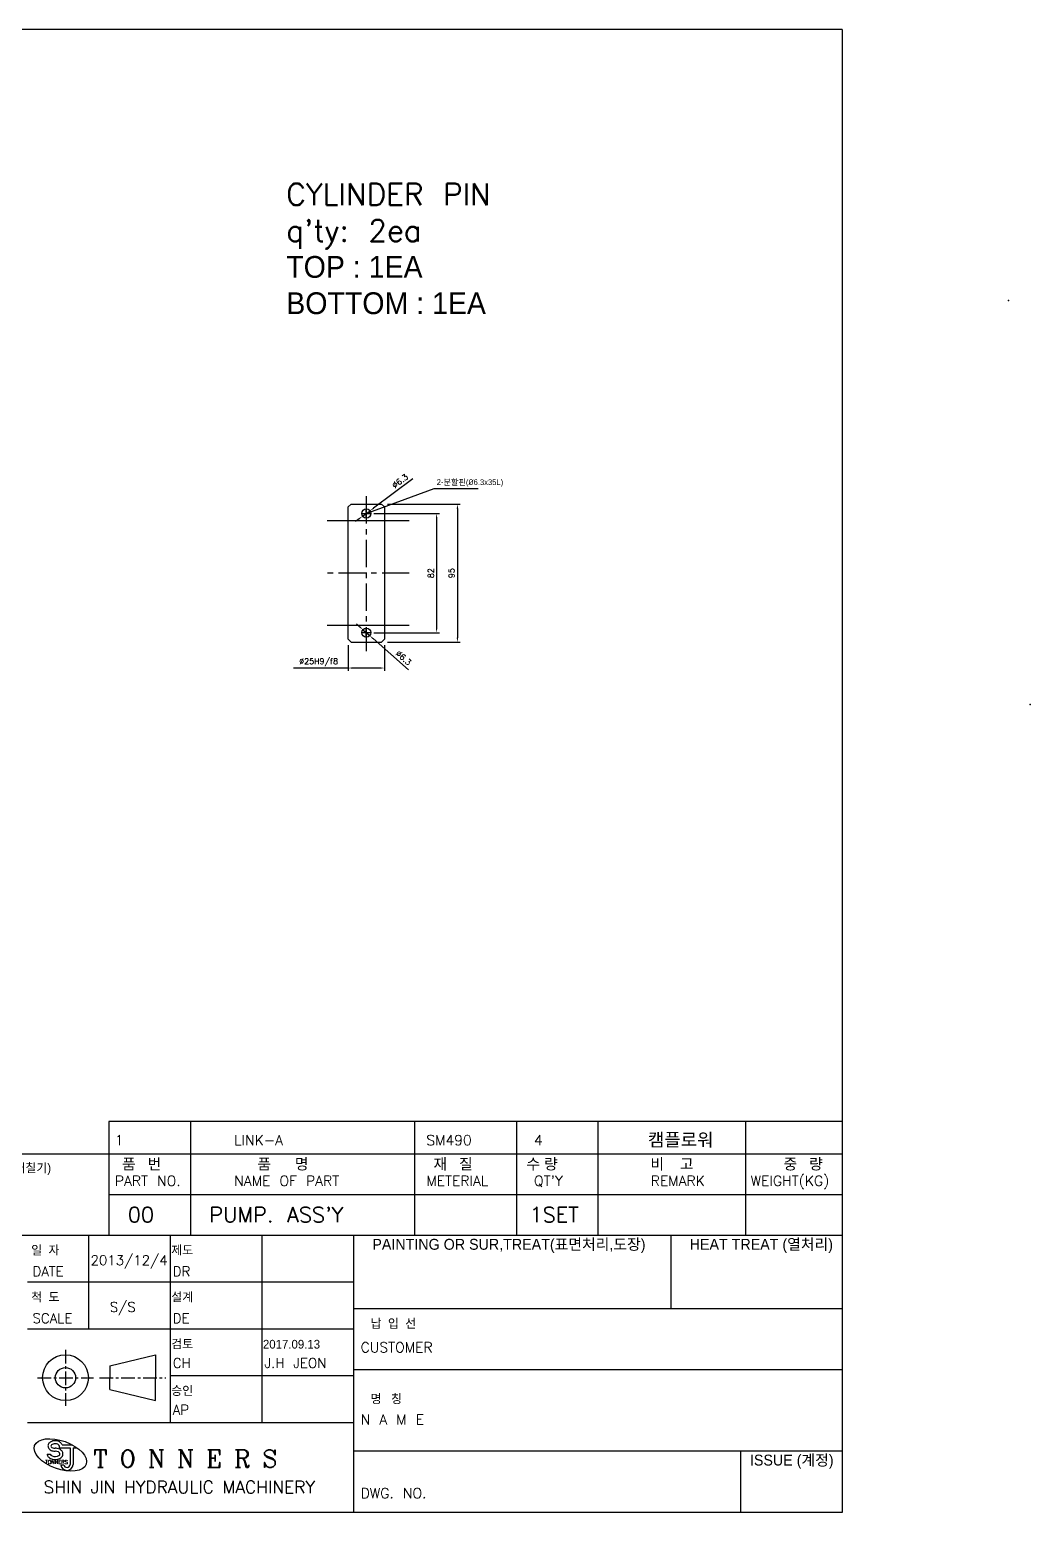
# Model space of a CAD drawing. Extents: x -2917 to 6643, y 8514 to 10799.
# Drawn here: x -10 to 678, y 8528 to 9549 of the extents above; entities that cross this region are included whole.
import ezdxf

# ---------------------------------------------------------------- set-up
doc = ezdxf.new("R2010")
doc.units = 0
doc.header["$LTSCALE"] = 15
doc.header["$MEASUREMENT"] = 0
for name, pattern in [('CENTER', [2, 1.25, -0.25, 0.25, -0.25]), ('CENTER2', [28.575, 19.05, -3.175, 3.175, -3.175]), ('PHANTOM2', [31.75, 15.875, -3.175, 3.175, -3.175, 3.175, -3.175])]:
    doc.linetypes.add(name, pattern=pattern)
for name, color, linetype in [('1', 1, 'CENTER'), ('3', 3, 'Continuous'), ('4', 4, 'Continuous'), ('DG', 4, 'Continuous')]:
    doc.layers.add(name, color=color, linetype=linetype)
doc.styles.add('HSG', font='romans.shx', dxfattribs={"bigfont": 'whgtxt.shx'})
doc.styles.add('ROMANC', font='romanc', dxfattribs={"height": 2})
doc.styles.add('ROMANS', font='txt.shx', dxfattribs={"bigfont": 'whgtxt.shx'})
doc.styles.get("Standard").update_dxf_attribs({"font": 'txt.shx'})
doc.dimstyles.new('ISO-25', dxfattribs={"dimtxt": 2.5, "dimasz": 2.5, "dimexe": 1.25, "dimexo": 0.625, "dimtad": 1, "dimtoh": 1, "dimdsep": 46, "dimtxsty": 'Standard', "dimcen": 2.5, "dimclrt": 6, "dimadec": 0, "dimazin": 0, "dimtfac": 1, "dimtmove": 0, "dimatfit": 3, "dimfxl": 1, "dimarcsym": 0})

# ---------------------------------------------------------------- blocks, each defined once
blk = doc.blocks.new('*D750')
at = {"layer": '4', "color": 4, "linetype": 'PHANTOM2', "lineweight": -2, "transparency": 16777216}
for p, q in [((209.1, 9125), (209.1, 9107.2)), ((234.1, 9125), (234.1, 9107.2)), ((209.1, 9109.2), (171.5, 9109.2)), ((231.1, 9109.2), (212.1, 9109.2))]:
    blk.add_line(p, q, dxfattribs=at)
at = {"layer": '4', "color": 4, "linetype": 'PHANTOM2', "transparency": 16777216}
for points in [[(212.1, 9109.7), (212.1, 9108.7), (209.1, 9109.2)], [(231.1, 9109.7), (231.1, 9108.7), (234.1, 9109.2)]]:
    blk.add_solid(points, dxfattribs=at)
at = {"layer": 'Defpoints', "color": 0, "linetype": 'PHANTOM2', "transparency": 16777216}
for p in [(209.1, 9127), (234.1, 9127), (209.1, 9109.2)]:
    blk.add_point(p, dxfattribs=at)
at = {"layer": '4', "color": 7, "linetype": 'PHANTOM2', "transparency": 16777216, "insert": (188.8, 9113.2), "char_height": 4, "attachment_point": 5}
blk.add_mtext('%%C25H9/f8', dxfattribs=at)
blk = doc.blocks.new('*D751')
at = {"layer": '4', "color": 4, "linetype": 'PHANTOM2', "lineweight": -2, "transparency": 16777216}
for p, q in [((236.1, 9222), (286.3, 9222)), ((284.3, 9219), (284.3, 9130)), ((236.1, 9127), (286.3, 9127))]:
    blk.add_line(p, q, dxfattribs=at)
at = {"layer": '4', "color": 4, "linetype": 'PHANTOM2', "transparency": 16777216}
for points in [[(283.8, 9219), (284.8, 9219), (284.3, 9222)], [(283.8, 9130), (284.8, 9130), (284.3, 9127)]]:
    blk.add_solid(points, dxfattribs=at)
at = {"layer": 'Defpoints', "color": 0, "linetype": 'PHANTOM2', "transparency": 16777216}
for p in [(234.1, 9222), (234.1, 9127), (284.3, 9127)]:
    blk.add_point(p, dxfattribs=at)
at = {"layer": '4', "color": 7, "linetype": 'PHANTOM2', "transparency": 16777216, "insert": (280.3, 9174.5), "char_height": 4, "attachment_point": 5, "rotation": 90}
blk.add_mtext('95', dxfattribs=at)
blk = doc.blocks.new('*U752')
at = {"layer": '4', "color": 0, "linetype": 'CENTER2', "transparency": 16777216}
for p, q in [((-3.27, 0), (-0.63, 0)), ((0, 0.63), (0, 3.27)), ((0.63, 0), (3.27, 0)), ((0, -3.27), (0, -0.63))]:
    blk.add_line(p, q, dxfattribs=at)
at = {"layer": '4', "color": 0, "linetype": 'Continuous', "transparency": 16777216}
for p, q in [((-0.315, 0), (0.315, 0)), ((0, -0.315), (0, 0.315))]:
    blk.add_line(p, q, dxfattribs=at)
blk = doc.blocks.new('*U753')
at = {"layer": '4', "color": 0, "linetype": 'CENTER2', "transparency": 16777216}
for p, q in [((-3.27, 0), (-0.63, 0)), ((0, 0.63), (0, 3.27)), ((0.63, 0), (3.27, 0)), ((0, -3.27), (0, -0.63))]:
    blk.add_line(p, q, dxfattribs=at)
at = {"layer": '4', "color": 0, "linetype": 'Continuous', "transparency": 16777216}
for p, q in [((-0.315, 0), (0.315, 0)), ((0, -0.315), (0, 0.315))]:
    blk.add_line(p, q, dxfattribs=at)
blk = doc.blocks.new('*D754')
at = {"layer": '4', "color": 4, "linetype": 'PHANTOM2', "lineweight": -2, "transparency": 16777216}
for p, q in [((226.9, 9215.5), (272, 9215.5)), ((270, 9212.5), (270, 9136.5)), ((226.9, 9133.5), (272, 9133.5))]:
    blk.add_line(p, q, dxfattribs=at)
at = {"layer": '4', "color": 4, "linetype": 'PHANTOM2', "transparency": 16777216}
for points in [[(269.5, 9212.5), (270.5, 9212.5), (270, 9215.5)], [(269.5, 9136.5), (270.5, 9136.5), (270, 9133.5)]]:
    blk.add_solid(points, dxfattribs=at)
at = {"layer": 'Defpoints', "color": 0, "linetype": 'PHANTOM2', "transparency": 16777216}
for p in [(224.9, 9215.5), (224.9, 9133.5), (270, 9133.5)]:
    blk.add_point(p, dxfattribs=at)
at = {"layer": '4', "color": 7, "linetype": 'PHANTOM2', "transparency": 16777216, "insert": (266, 9174.5), "char_height": 4, "attachment_point": 5, "rotation": 90}
blk.add_mtext('82', dxfattribs=at)
blk = doc.blocks.new('*D755')
at = {"layer": '4', "color": 4, "linetype": 'PHANTOM2', "lineweight": -2, "transparency": 16777216}
for p, q in [((253.6, 9239.5), (226.6, 9219.2)), ((219.1, 9213.7), (224.2, 9217.4)), ((216.7, 9211.9), (214.3, 9210.1))]:
    blk.add_line(p, q, dxfattribs=at)
at = {"layer": '4', "color": 4, "linetype": 'PHANTOM2', "transparency": 16777216}
for points in [[(226.3, 9219.6), (226.9, 9218.8), (224.2, 9217.4)], [(216.4, 9212.3), (217, 9211.5), (219.1, 9213.7)]]:
    blk.add_solid(points, dxfattribs=at)
at = {"layer": 'Defpoints', "color": 0, "linetype": 'PHANTOM2', "transparency": 16777216}
for p in [(224.2, 9217.4), (219.1, 9213.7)]:
    blk.add_point(p, dxfattribs=at)
at = {"layer": '4', "color": 7, "linetype": 'PHANTOM2', "transparency": 16777216, "insert": (244.8, 9237.9), "char_height": 4, "attachment_point": 5, "rotation": 36.8738}
blk.add_mtext('∅6.3', dxfattribs=at)
blk = doc.blocks.new('*D756')
at = {"layer": '4', "color": 4, "linetype": 'PHANTOM2', "lineweight": -2, "transparency": 16777216}
for p, q in [((217, 9137.6), (214.8, 9139.6)), ((219.3, 9135.6), (224, 9131.5)), ((250.6, 9107.9), (226.3, 9129.5))]:
    blk.add_line(p, q, dxfattribs=at)
at = {"layer": '4', "color": 4, "linetype": 'PHANTOM2', "transparency": 16777216}
for points in [[(217.4, 9138), (216.7, 9137.2), (219.3, 9135.6)], [(226.6, 9129.8), (225.9, 9129.1), (224, 9131.5)]]:
    blk.add_solid(points, dxfattribs=at)
at = {"layer": 'Defpoints', "color": 0, "linetype": 'PHANTOM2', "transparency": 16777216}
for p in [(219.3, 9135.6), (224, 9131.5)]:
    blk.add_point(p, dxfattribs=at)
at = {"layer": '4', "color": 7, "linetype": 'PHANTOM2', "transparency": 16777216, "insert": (247.3, 9116.2), "char_height": 4, "attachment_point": 5, "rotation": 318.5091}
blk.add_mtext('∅6.3', dxfattribs=at)

msp = doc.modelspace()

# ---------------------------------------------------------------- linework, layer by layer
at = {"color": 6}
for p, q in [((549.067, 9548.619), (-894.353, 9548.619)), ((549.067, 9548.619), (549.067, 8528.019)), ((44.621, 8797.137), (44.621, 8718.587)), ((549.067, 8797.137), (44.621, 8797.137)), ((100.671, 8797.137), (100.671, 8718.587)), ((254.807, 8797.137), (254.807, 8718.587)), ((324.869, 8797.137), (324.869, 8718.587)), ((380.919, 8797.137), (380.919, 8718.587)), ((482.509, 8797.137), (482.509, 8718.587)), ((549.067, 8774.637), (44.621, 8774.637)), ((549.067, 8746.612), (44.621, 8746.612)), ((549.067, 8718.587), (-123.528, 8718.587)), ((86.658, 8718.587), (86.658, 8589.673)), ((212.77, 8686.359), (-11.429, 8686.359)), ((549.067, 8668.143), (212.77, 8668.143)), ((212.77, 8654.13), (-11.429, 8654.13)), ((549.067, 8626.105), (212.77, 8626.105)), ((212.77, 8621.902), (86.658, 8621.902)), ((212.77, 8589.673), (-11.429, 8589.673)), ((549.067, 8570.056), (212.77, 8570.056)), ((549.067, 8528.019), (-894.353, 8528.019))]:
    msp.add_line(p, q, dxfattribs=at)
at = {"color": 5}
for p, q in [((549.067, 8774.637), (-263.652, 8774.637)), ((30.609, 8718.587), (30.609, 8654.13)), ((149.714, 8718.587), (149.714, 8589.673)), ((212.77, 8718.587), (212.77, 8528.019)), ((431.063, 8718.587), (431.063, 8668.143)), ((479.005, 8570.056), (479.005, 8528.019))]:
    msp.add_line(p, q, dxfattribs=at)
for p, q in [((45.115, 8628.869), (76.643, 8636.457)), ((76.643, 8636.457), (76.643, 8620.693)), ((45.115, 8628.869), (45.115, 8620.693)), ((45.115, 8612.517), (45.115, 8620.693)), ((76.643, 8604.929), (76.643, 8620.693)), ((45.115, 8612.517), (76.643, 8604.929))]:
    msp.add_line(p, q)
for radius in [15.764, 7.006]:
    msp.add_circle((14.675, 8620.693), radius)
at = {"layer": '1'}
for p, q in [((221.648, 9227.393), (221.648, 9120.801)), ((251.222, 9174.545), (194.623, 9174.545))]:
    msp.add_line(p, q, dxfattribs=at)
at = {"layer": '1', "ltscale": 0.5}
for p, q in [((14.675, 8639.96), (14.675, 8601.426)), ((-4.592, 8620.693), (33.942, 8620.693)), ((38.109, 8620.693), (83.649, 8620.693))]:
    msp.add_line(p, q, dxfattribs=at)
at = {"layer": '3'}
for p, q in [((209.148, 9220.045), (211.148, 9222.045)), ((209.148, 9129.045), (209.148, 9220.045)), ((211.148, 9222.045), (232.148, 9222.045)), ((232.148, 9222.045), (234.148, 9220.045)), ((234.148, 9220.045), (234.148, 9129.045)), ((209.148, 9129.045), (211.148, 9127.045)), ((211.148, 9127.045), (232.148, 9127.045)), ((232.148, 9127.045), (234.148, 9129.045)), ((10.374, 8573.69), (10.374, 8572.352)), ((12.342, 8574.411), (19.53, 8574.411)), ((2.14, 8568.028), (4.222, 8568.028)), ((10.374, 8572.352), (17.912, 8572.352)), ((17.912, 8572.352), (17.912, 8561.034)), ((19.971, 8572.352), (19.971, 8561.034)), ((19.971, 8572.352), (22.774, 8572.352)), ((11.422, 8560.754), (13.499, 8560.754))]:
    msp.add_line(p, q, dxfattribs=at)
for centre in [(221.648, 9215.545), (221.648, 9133.545)]:
    msp.add_circle(centre, 3.15, dxfattribs=at)
for radius, start, end in [(4.288, 185.980833, 357.768717), (2.232, 191.546693, 355.710647)]:
    msp.add_arc((15.686, 8561.201), radius, start, end, dxfattribs=at)
msp.add_ellipse((11.188, 8567.548), major_axis=(-17.735, 6.455), ratio=0.51515152, dxfattribs=at)
for centre, major_axis, ratio, start_param, end_param in [((7.543, 8573.69), (-2.831, 0), 0.54545455, 3.14159265, 7.85448607), ((7.543, 8568.285), (3.356, 0), 0.53687549, 3.28494022, 7.85398163)]:
    msp.add_ellipse(centre, major_axis=major_axis, ratio=ratio, start_param=start_param, end_param=end_param, dxfattribs=at)
for points, knots in [([(12.342, 8574.411), (12.332, 8574.453), (12.32, 8574.495), (12.197, 8574.903), (12.021, 8575.228), (11.612, 8575.777), (11.378, 8576.004), (10.889, 8576.387), (10.631, 8576.544), (9.835, 8576.94), (9.271, 8577.106), (8.113, 8577.296), (7.519, 8577.317), (6.347, 8577.218), (5.77, 8577.098), (4.823, 8576.743), (4.439, 8576.551), (3.797, 8576.087), (3.529, 8575.842), (3.103, 8575.285), (2.936, 8574.992), (2.713, 8574.359), (2.653, 8574.025), (2.653, 8573.69), (2.653, 8573.392), (2.701, 8573.094), (2.872, 8572.544), (2.994, 8572.292), (3.281, 8571.845), (3.445, 8571.65), (3.962, 8571.139), (4.342, 8570.891), (5.133, 8570.501), (5.547, 8570.362), (6.395, 8570.165), (6.83, 8570.109), (7.359, 8570.089), (7.451, 8570.087), (7.543, 8570.087)], [3.27962021, 3.27962021, 3.27962021, 3.27962021, 3.30494686, 3.30494686, 3.52779908, 3.52779908, 3.7506513, 3.7506513, 3.97350352, 3.97350352, 4.42021561, 4.42021561, 4.86692771, 4.86692771, 5.31363981, 5.31363981, 5.6362606, 5.6362606, 5.88786857, 5.88786857, 6.09409763, 6.09409763, 6.28318531, 6.28318531, 6.28318531, 6.45145797, 6.45145797, 6.61973063, 6.61973063, 6.78800328, 6.78800328, 7.12005112, 7.12005112, 7.45209895, 7.45209895, 7.78414678, 7.78414678, 7.85398735, 7.85398735, 7.85398735, 7.85398735]), ([(2.14, 8568.028), (2.159, 8567.804), (2.203, 8567.584), (2.358, 8567.087), (2.486, 8566.823), (2.788, 8566.352), (2.962, 8566.144), (3.511, 8565.601), (3.92, 8565.332), (4.778, 8564.906), (5.23, 8564.749), (6.164, 8564.526), (6.645, 8564.459), (7.867, 8564.398), (8.61, 8564.459), (9.852, 8564.743), (10.364, 8564.921), (11.216, 8565.368), (11.569, 8565.607), (12.14, 8566.152), (12.371, 8566.434), (12.743, 8567.101), (12.88, 8567.488), (12.986, 8568.31), (12.95, 8568.739), (12.727, 8569.517), (12.544, 8569.865), (12.11, 8570.457), (11.861, 8570.703), (11.332, 8571.121), (11.052, 8571.294), (10.185, 8571.73), (9.566, 8571.917), (8.472, 8572.107), (8.008, 8572.146), (7.543, 8572.146)], [6.32896117, 6.32896117, 6.32896117, 6.32896117, 6.44900608, 6.44900608, 6.61482686, 6.61482686, 6.78064764, 6.78064764, 7.10755971, 7.10755971, 7.43447179, 7.43447179, 7.76138387, 7.76138387, 8.25755581, 8.25755581, 8.62809263, 8.62809263, 8.91247393, 8.91247393, 9.13421403, 9.13421403, 9.35595413, 9.35595413, 9.57769424, 9.57769424, 9.79943434, 9.79943434, 10.02117444, 10.02117444, 10.24291454, 10.24291454, 10.68323909, 10.68323909, 10.99556786, 10.99556786, 10.99556786, 10.99556786])]:
    msp.add_open_spline(points, degree=3, knots=knots, dxfattribs=at)
at = {"layer": '4', "color": 6, "linetype": 'PHANTOM2'}
for p, q in [((251.222, 9210.545), (194.623, 9210.545)), ((251.222, 9138.545), (194.623, 9138.545))]:
    msp.add_line(p, q, dxfattribs=at)
at = {"layer": 'DG', "color": 1}
for p in [(663.418, 9362.2), (678.42, 9084.14)]:
    msp.add_point(p, dxfattribs=at)

# ---------------------------------------------------------------- block references
at = {"layer": '4', "color": 6, "linetype": 'CENTER2'}
for name, p in [('*U752', (221.648, 9215.545)), ('*U753', (221.648, 9133.545))]:
    msp.add_blockref(name, p, dxfattribs=at)

# ---------------------------------------------------------------- texts
for s, height, p in [('1', 7.006, (48.654, 8780.744)), ('LINK-A', 7.0062, (130.72, 8780.744)), ('SM490', 7.0062, (262.886, 8780.744)), ('4', 7.006, (336.993, 8780.744)), ('PART NO.', 7.0062, (48.654, 8752.719)), ('NAME OF PART', 7.0062, (130.72, 8752.719)), ('METERIAL', 7.0062, (262.886, 8752.719)), ("QT'Y", 7.0062, (336.993, 8752.719)), ('REMARK', 7.0062, (417.325, 8752.719)), ('WEIGHT(KG)', 7.0062, (486.071, 8752.719)), ('00', 10.5093, (57.593, 8727.659)), ("PUMP. ASS'Y", 10.5093, (113.643, 8727.659)), ('1SET', 10.5093, (333.973, 8727.659)), ('2013/12/4', 6.726, (31.946, 8698.189)), ('DATE', 6.726, (-7.991, 8690.505)), ('DR', 6.726, (88.497, 8690.505)), ('SCALE', 6.726, (-7.991, 8658.276)), ('S/S', 6.726, (45.147, 8665.961)), ('DE', 6.726, (88.497, 8658.276)), ('CUSTOMER', 7.0062, (217.725, 8638.116)), ('CH', 6.726, (88.497, 8627.449)), ('J.H JEON', 6.726, (151.553, 8627.449)), ('AP', 6.726, (88.497, 8595.22)), ('N A M E', 7.0062, (217.725, 8588.39)), ('DWG. NO.', 7.0062, (217.725, 8537.744))]:
    msp.add_text(s, height=height).set_placement(p)
at = {"linetype": 'Continuous', "style": 'ROMANC'}
msp.add_text('T O N N E R S', height=12.00589, dxfattribs=at).set_placement((33.835, 8558.978))
at = {"insert": (166.563, 9467.834), "char_height": 15, "attachment_point": 1}
msp.add_mtext_dynamic_manual_height_columns("\\PCYLINDER PIN\\Pq'ty: 2ea\\P{\\fGulim|b0|i0|c129|p50;TOP : 1EA\\PBOTTOM : 1EA}", width=5639.40542, gutter_width=75, heights=[0], dxfattribs=at)
at = {"layer": '3'}
for s, height, style, p in [('TONNERS', 2.5532, 'ROMANS', (0.761, 8561.375)), ('SHIN JIN HYDRAULIC MACHINERY', 8.59676, 'HSG', (-0.404, 8541.148))]:
    msp.add_text(s, height=height, dxfattribs=dict(at, style=style)).set_placement(p)
at = {"layer": '3', "color": 7, "attachment_point": 4}
for s, insert, char_height in [('\\f굴림|b0|i0|c129|p2;MACH.SUR.TEXTURE (표면거칠기)', (-120.977, 8764.205), 6.0021), ('\\f굴림|b0|i0|c129|p2;품   번', (53.576, 8767.437), 7.50263), ('\\f굴림|b0|i0|c129|p2;품      명', (146.681, 8767.437), 7.50263), ('\\f굴림|b0|i0|c129|p2;재   질', (267.829, 8767.437), 7.50263), ('\\f굴림|b0|i0|c129|p2;수 량', (331.773, 8767.437), 7.50263), ('\\f굴림|b0|i0|c129|p2;비    고', (417.033, 8767.437), 7.50263), ('\\f굴림|b0|i0|c129|p2;중   량', (508.687, 8767.437), 7.50263), ('\\f굴림|b0|i0|c129|p2;PAINTING OR SUR,TREAT(표면처리,도장)', (225.791, 8711.387), 7.50263), ('\\f굴림|b0|i0|c129|p2;HEAT TREAT (열처리)', (444.084, 8711.387), 7.50263), ('\\f굴림|b0|i0|c129|p2;일  자', (-8.878, 8708.155), 6.0021), ('\\f굴림|b0|i0|c129|p2;제도', (87.47, 8708.155), 6.0021), ('\\f굴림|b0|i0|c129|p2;척  도', (-8.878, 8675.927), 6.0021), ('\\f굴림|b0|i0|c129|p2;설계', (87.47, 8675.927), 6.0021), ('\\f굴림|b0|i0|c129|p2;납  입  선', (224.594, 8657.711), 6.0021), ('\\f굴림|b0|i0|c129|p2;검토', (87.47, 8643.698), 6.0021), ('{\\fGulim|b0|i0|c129|p2;2017.09.13}', (150.526, 8643.698), 6.0021), ('\\f굴림|b0|i0|c129|p2;승인', (87.47, 8611.47), 6.0021), ('\\f굴림|b0|i0|c129|p2;명   칭', (224.594, 8605.829), 6.0021), ('\\f굴림|b0|i0|c129|p2;ISSUE (계정)', (485.533, 8562.856), 7.50263)]:
    msp.add_mtext(s, dxfattribs=dict(at, insert=insert, char_height=char_height))
at = {"layer": '4', "color": 7, "linetype": 'PHANTOM2', "insert": (270.067, 9239.135), "char_height": 4, "attachment_point": 1}
msp.add_mtext('{\\fGulim|b0|i0|c129|p50;2-분할핀(\\fISOCPEUR|b0|i0|c0|p34;%%C\\fGulim|b0|i0|c129|p50;6.3x35L)}', dxfattribs=at)
at = {"layer": '4', "color": 6, "linetype": 'PHANTOM2', "insert": (415.343, 8789.003), "char_height": 9, "width": 47.86658, "attachment_point": 1}
msp.add_mtext('캠플로워', dxfattribs=at)

# ---------------------------------------------------------------- dimensions: what is measured, and where the dimension line sits
at = {"layer": '4', "color": 6, "linetype": 'PHANTOM2'}
for p1, p2, picture, middle in [((219.128, 9213.654), (224.168, 9217.435), '*D755', (247.195, 9234.708)), ((219.288, 9135.631), (224.007, 9131.458), '*D756', (244.643, 9113.206))]:
    dim = msp.add_diameter_dim_2p(p1=p1, p2=p2, dimstyle='ISO-25', override={"dimtxt": 4, "dimasz": 3, "dimexe": 2, "dimexo": 2, "dimgap": 2, "dimtoh": 0, "dimcen": 0, "dimclrd": 4, "dimclre": 4, "dimclrt": 7, "dimfxl": 0.5}, dxfattribs=at)
    dim.commit()
    dim.dimension.update_dxf_attribs({"geometry": picture, "text_midpoint": middle, "dimtype": 163})
for base, p1, p2, picture, middle in [((284.309, 9127.045), (234.148, 9222.045), (234.148, 9127.045), '*D751', (280.309, 9174.545)), ((270.019, 9133.545), (224.918, 9215.545), (224.918, 9133.545), '*D754', (266.019, 9174.545))]:
    dim = msp.add_linear_dim(base=base, p1=p1, p2=p2, angle=90, dimstyle='ISO-25', override={"dimtxt": 4, "dimasz": 3, "dimexe": 2, "dimexo": 2, "dimgap": 2, "dimtoh": 0, "dimcen": 0, "dimclrd": 4, "dimclre": 4, "dimclrt": 7, "dimfxl": 0.5}, dxfattribs=at)
    dim.commit()
    dim.dimension.update_dxf_attribs({"geometry": picture, "text_midpoint": middle})
dim = msp.add_linear_dim(base=(209.148, 9109.198), p1=(234.148, 9127.045), p2=(209.148, 9127.045), text='%%C<>H9/f8', dimstyle='ISO-25', override={"dimtxt": 4, "dimasz": 3, "dimexe": 2, "dimexo": 2, "dimgap": 2, "dimtoh": 0, "dimcen": 0, "dimclrd": 4, "dimclre": 4, "dimclrt": 7, "dimfxl": 0.5}, dxfattribs=at)
dim.commit()
dim.dimension.update_dxf_attribs({"geometry": '*D750', "text_midpoint": (188.814, 9113.198)})

# ---------------------------------------------------------------- leaders
msp.add_leader([(221.648, 9215.545), (268.22, 9232.724), (298.597, 9232.724)], dimstyle='ISO-25', override={"dimtxt": 4, "dimasz": 3, "dimexe": 2, "dimexo": 2, "dimgap": 2, "dimtad": 0, "dimtoh": 0, "dimcen": 0, "dimclrd": 4, "dimclre": 4, "dimclrt": 7, "dimfxl": 0.5}, dxfattribs=at)

doc.saveas('drawing.dxf')
